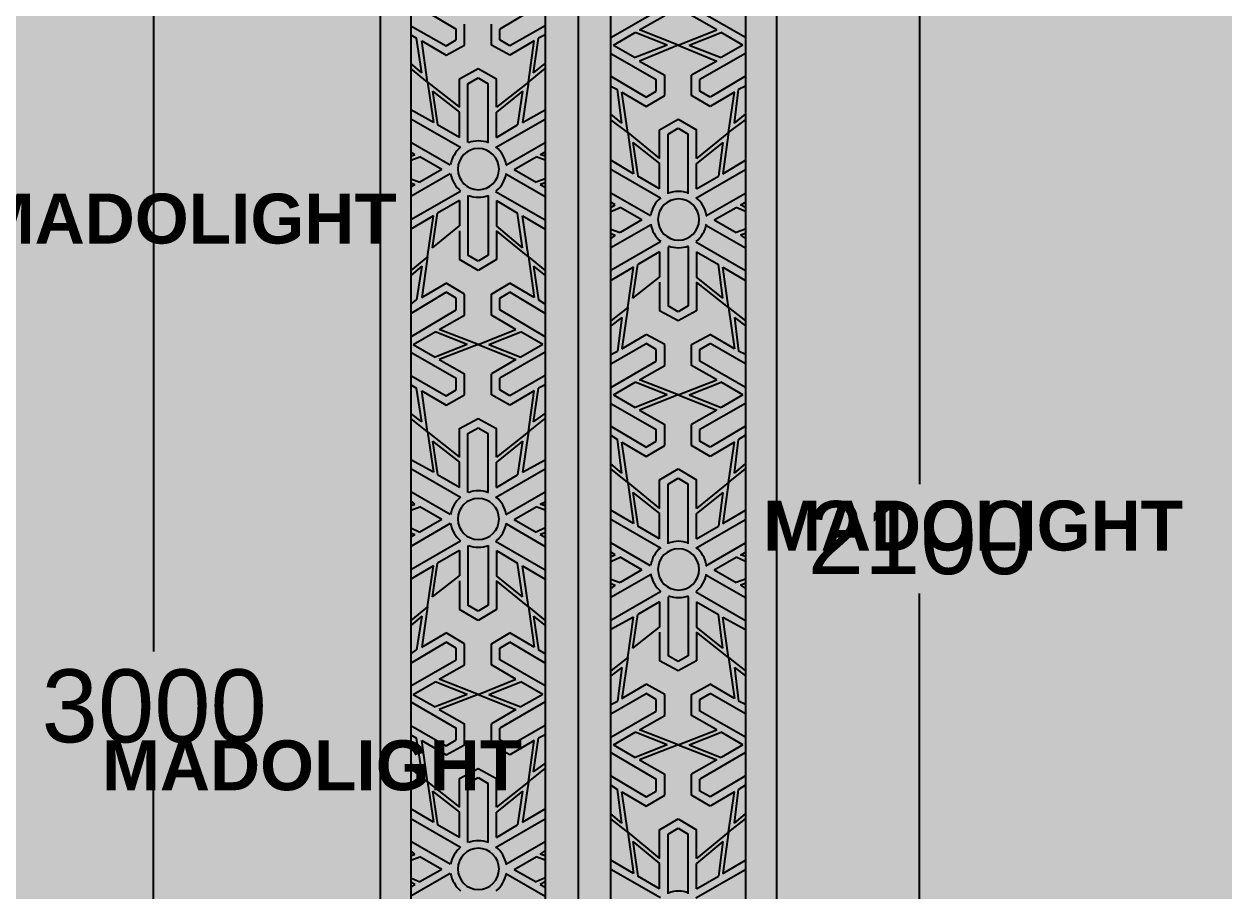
# Model space of a CAD drawing. Header units: millimetres. Extents: x 0 to 670, y 0 to 297.
# Drawn here: x 509.8 to 570.2, y 154.3 to 197.9 of the extents above; entities that cross this region are included whole.
import ezdxf
from ezdxf.enums import TextEntityAlignment as Align

# ---------------------------------------------------------------- set-up
doc = ezdxf.new("R2010")
doc.units = ezdxf.units.MM
for name, color, linetype in [('BACKGROUND', 254, 'Continuous'), ('DIM-TEXT', 5, 'Continuous'), ('LINES', 7, 'Continuous'), ('WATERMARK', 9, 'Continuous')]:
    doc.layers.add(name, color=color, linetype=linetype)
doc.styles.add('ARIAL', font='arial.ttf')
doc.styles.add('ARIAL_BOLD', font='arialbd.ttf')

msp = doc.modelspace()

# ---------------------------------------------------------------- hatches: boundary and pattern name
at = {"layer": 'BACKGROUND', "true_color": 0xfffdf0}
msp.add_hatch(color=7, dxfattribs=at).paths.add_polyline_path([(459.806, 296.968), (669.821, 296.968), (669.821, 0), (459.806, 0)])

# ---------------------------------------------------------------- linework, layer by layer
at = {"layer": 'LINES', "true_color": 0x808080}
for points in [[(516.278, 240.284), (516.278, 166.328)], [(554.844, 228.473), (554.844, 174.752)], [(554.844, 118.364), (554.844, 169.249)], [(516.278, 78.02), (516.278, 160.824)]]:
    msp.add_lwpolyline(points, dxfattribs=at)
at = {"layer": 'LINES', "true_color": 0x000000}
for points in [[(527.708, 118.703), (527.708, 233.13)], [(547.647, 233.13), (547.647, 118.703)], [(529.232, 232.241), (529.232, 118.279)], [(546.081, 232.241), (546.081, 118.237)], [(536.006, 228.346), (536.006, 114.385)], [(539.308, 114.342), (539.308, 227.838)], [(537.657, 227.457), (537.657, 113.03)]]:
    msp.add_lwpolyline(points, dxfattribs=at)
at = {"layer": 'LINES', "true_color": 0x545454}
for points in [[(529.232, 199.009), (531.518, 197.654)], [(536.006, 199.009), (533.72, 197.654)], [(539.308, 197.231), (541.594, 198.543)], [(540.747, 197.612), (542.017, 198.332)], [(544.642, 197.612), (543.372, 198.332)], [(546.081, 197.231), (543.795, 198.543)], [(529.232, 197.824), (531.01, 196.808)], [(531.518, 197.104), (531.518, 197.654)], [(531.942, 196.85), (531.942, 197.908)], [(533.296, 196.85), (533.296, 197.908)], [(533.72, 197.104), (533.72, 197.654)], [(536.006, 197.824), (534.228, 196.808)], [(542.694, 196.85), (540.747, 197.612)], [(542.694, 196.85), (544.642, 197.612)], [(529.232, 197.358), (529.529, 197.189)], [(529.783, 195.453), (529.529, 197.189)], [(529.783, 197.062), (531.01, 196.342)], [(530.079, 194.987), (529.783, 197.062)], [(531.01, 196.808), (531.518, 197.104)], [(534.228, 196.808), (533.72, 197.104)], [(535.455, 197.062), (534.228, 196.342)], [(535.159, 194.987), (535.455, 197.062)], [(535.413, 195.453), (535.667, 197.189)], [(536.006, 197.358), (535.667, 197.189)], [(539.435, 196.85), (540.535, 197.485)], [(542.144, 196.85), (540.535, 197.485)], [(543.245, 196.85), (544.853, 197.485)], [(545.954, 196.85), (544.853, 197.485)], [(531.01, 196.342), (531.942, 196.85)], [(534.228, 196.342), (533.296, 196.85)], [(539.308, 196.427), (541.594, 195.114)], [(539.435, 196.85), (540.535, 196.215)], [(542.144, 196.85), (540.535, 196.215)], [(542.694, 196.85), (540.747, 196.046)], [(542.694, 196.85), (544.642, 196.046)], [(543.245, 196.85), (544.853, 196.215)], [(546.081, 196.427), (543.795, 195.114)], [(545.954, 196.85), (544.853, 196.215)], [(529.783, 195.453), (529.232, 195.919)], [(535.413, 195.453), (536.006, 195.919)], [(540.747, 196.046), (542.017, 195.326)], [(544.642, 196.046), (543.372, 195.326)], [(530.079, 194.987), (529.232, 195.665)], [(531.688, 195.157), (532.619, 195.665)], [(531.688, 193.717), (531.688, 195.157)], [(532.111, 194.903), (532.619, 195.199)], [(532.619, 195.665), (533.55, 195.157)], [(532.619, 195.199), (533.127, 194.903)], [(533.55, 193.717), (533.55, 195.157)], [(535.159, 194.987), (536.006, 195.665)], [(539.308, 195.284), (541.086, 194.225)], [(542.017, 194.31), (542.017, 195.326)], [(543.372, 194.31), (543.372, 195.326)], [(546.081, 195.284), (544.303, 194.225)], [(530.079, 194.987), (530.375, 192.955)], [(530.079, 194.987), (531.688, 193.717)], [(532.111, 191.939), (532.111, 194.903)], [(533.127, 191.939), (533.127, 194.903)], [(535.159, 194.987), (533.55, 193.717)], [(535.159, 194.987), (534.863, 192.955)], [(539.308, 194.776), (539.646, 194.606)], [(539.858, 192.913), (539.646, 194.606)], [(541.594, 194.522), (541.594, 195.114)], [(543.795, 194.522), (543.795, 195.114)], [(545.531, 192.913), (545.742, 194.606)], [(546.081, 194.776), (545.742, 194.606)], [(530.333, 194.522), (530.587, 192.828)], [(530.333, 194.522), (531.688, 193.463)], [(534.863, 194.522), (533.55, 193.463)], [(534.863, 194.522), (534.609, 192.828)], [(539.858, 194.479), (541.086, 193.76)], [(540.154, 192.447), (539.858, 194.479)], [(541.086, 194.225), (541.594, 194.522)], [(541.086, 193.76), (542.017, 194.31)], [(544.303, 193.76), (543.372, 194.31)], [(544.303, 194.225), (543.795, 194.522)], [(545.531, 194.479), (544.303, 193.76)], [(545.234, 192.447), (545.531, 194.479)], [(530.375, 192.955), (529.232, 193.59)], [(531.688, 192.193), (531.688, 193.463)], [(533.55, 192.193), (533.55, 193.463)], [(534.863, 192.955), (536.006, 193.59)], [(539.858, 192.913), (539.308, 193.379)], [(545.531, 192.913), (546.081, 193.379)], [(531.73, 191.685), (529.232, 193.125)], [(531.688, 192.193), (530.587, 192.828)], [(533.508, 191.685), (536.006, 193.125)], [(533.55, 192.193), (534.609, 192.828)], [(540.154, 192.447), (539.308, 193.082)], [(541.763, 192.574), (542.694, 193.125)], [(542.694, 193.125), (543.626, 192.574)], [(545.234, 192.447), (546.081, 193.082)], [(540.154, 192.447), (540.451, 190.373)], [(540.154, 192.447), (541.763, 191.135)], [(541.763, 191.135), (541.763, 192.574)], [(542.186, 192.363), (542.694, 192.659)], [(542.186, 189.357), (542.186, 192.363)], [(542.694, 192.659), (543.202, 192.363)], [(543.202, 189.357), (543.202, 192.363)], [(543.626, 191.135), (543.626, 192.574)], [(545.234, 192.447), (543.626, 191.135)], [(545.234, 192.447), (544.938, 190.373)], [(531.222, 190.796), (529.232, 191.939)], [(534.016, 190.796), (536.006, 191.939)], [(540.408, 191.939), (540.662, 190.246)], [(540.408, 191.939), (541.763, 190.881)], [(544.938, 191.939), (543.626, 190.881)], [(544.938, 191.939), (544.726, 190.246)], [(529.444, 191.347), (529.232, 191.474)], [(529.232, 191.262), (529.444, 191.347)], [(529.232, 191.05), (529.698, 191.22)], [(530.799, 190.585), (529.698, 191.22)], [(534.439, 190.585), (535.54, 191.22)], [(536.006, 191.05), (535.54, 191.22)], [(535.752, 191.347), (536.006, 191.474)], [(536.006, 191.262), (535.752, 191.347)], [(540.451, 190.373), (539.308, 191.05)], [(544.938, 190.373), (546.081, 191.05)], [(531.222, 190.373), (529.232, 189.23)], [(530.799, 190.585), (529.698, 189.95)], [(534.016, 190.373), (536.006, 189.23)], [(534.439, 190.585), (535.54, 189.95)], [(541.805, 189.145), (539.308, 190.585)], [(541.763, 189.611), (541.763, 190.881)], [(543.583, 189.145), (546.081, 190.585)], [(543.626, 189.611), (543.626, 190.881)], [(529.232, 190.119), (529.698, 189.95)], [(529.232, 189.907), (529.444, 189.823)], [(529.444, 189.823), (529.232, 189.696)], [(536.006, 190.119), (535.54, 189.95)], [(536.006, 189.907), (535.752, 189.823)], [(535.752, 189.823), (536.006, 189.696)], [(541.763, 189.611), (540.662, 190.246)], [(543.626, 189.611), (544.726, 190.246)], [(531.73, 189.484), (529.232, 188.045)], [(532.111, 189.272), (532.111, 186.267)], [(533.127, 189.272), (533.127, 186.267)], [(533.508, 189.484), (536.006, 188.045)], [(541.297, 188.256), (539.308, 189.399)], [(544.091, 188.256), (546.081, 189.399)], [(531.688, 189.018), (530.587, 188.383)], [(531.688, 189.018), (531.688, 187.748)], [(533.55, 189.018), (534.609, 188.383)], [(533.55, 189.018), (533.55, 187.748)], [(539.519, 188.807), (539.308, 188.934)], [(539.308, 188.68), (539.519, 188.807)], [(539.308, 188.468), (539.773, 188.68)], [(540.874, 188.045), (539.773, 188.68)], [(544.515, 188.045), (545.615, 188.68)], [(546.081, 188.468), (545.615, 188.68)], [(545.827, 188.807), (546.081, 188.934)], [(546.081, 188.68), (545.827, 188.807)], [(530.375, 188.256), (529.232, 187.579)], [(530.079, 186.182), (530.375, 188.256)], [(530.333, 186.648), (530.587, 188.383)], [(534.863, 186.648), (534.609, 188.383)], [(534.863, 188.256), (536.006, 187.579)], [(535.159, 186.182), (534.863, 188.256)], [(540.874, 188.045), (539.773, 187.41)], [(544.515, 188.045), (545.615, 187.41)], [(530.333, 186.648), (531.688, 187.748)], [(531.688, 187.494), (531.688, 186.055)], [(534.863, 186.648), (533.55, 187.748)], [(533.55, 187.494), (533.55, 186.055)], [(535.159, 186.182), (533.55, 187.494)], [(541.297, 187.791), (539.308, 186.648)], [(539.308, 187.579), (539.773, 187.41)], [(539.308, 187.367), (539.519, 187.283)], [(544.091, 187.791), (546.081, 186.648)], [(546.081, 187.579), (545.615, 187.41)], [(546.081, 187.367), (545.827, 187.283)], [(539.519, 187.283), (539.308, 187.113)], [(541.805, 186.944), (539.308, 185.505)], [(542.186, 186.69), (542.186, 183.727)], [(543.202, 186.69), (543.202, 183.727)], [(543.583, 186.944), (546.081, 185.505)], [(545.827, 187.283), (546.081, 187.113)], [(530.079, 186.182), (529.232, 185.505)], [(530.079, 186.182), (529.783, 184.15)], [(532.619, 185.97), (532.111, 186.267)], [(533.127, 186.267), (532.619, 185.97)], [(535.159, 186.182), (535.455, 184.15)], [(535.159, 186.182), (536.006, 185.505)], [(541.763, 186.436), (540.662, 185.801)], [(541.763, 186.436), (541.763, 185.166)], [(543.626, 186.436), (544.726, 185.801)], [(543.626, 186.436), (543.626, 185.166)], [(529.783, 185.716), (529.232, 185.251)], [(529.783, 185.716), (529.529, 184.023)], [(532.619, 185.505), (531.688, 186.055)], [(533.55, 186.055), (532.619, 185.505)], [(535.413, 185.716), (535.667, 184.023)], [(535.413, 185.716), (536.006, 185.251)], [(540.451, 185.674), (539.308, 184.997)], [(540.154, 183.642), (540.451, 185.674)], [(540.408, 184.108), (540.662, 185.801)], [(544.938, 184.108), (544.726, 185.801)], [(544.938, 185.674), (546.081, 184.997)], [(545.234, 183.642), (544.938, 185.674)], [(540.408, 184.108), (541.763, 185.166)], [(541.763, 184.912), (541.763, 183.473)], [(544.938, 184.108), (543.626, 185.166)], [(543.626, 184.912), (543.626, 183.473)], [(545.234, 183.642), (543.626, 184.912)], [(529.232, 183.346), (531.01, 184.404)], [(529.783, 184.15), (531.01, 184.87)], [(531.942, 184.319), (531.01, 184.87)], [(531.518, 184.108), (531.01, 184.404)], [(531.942, 183.261), (531.942, 184.319)], [(533.296, 184.319), (534.228, 184.87)], [(533.296, 183.261), (533.296, 184.319)], [(533.72, 184.108), (534.228, 184.404)], [(535.455, 184.15), (534.228, 184.87)], [(536.006, 183.346), (534.228, 184.404)], [(529.232, 183.811), (529.529, 184.023)], [(531.518, 183.515), (531.518, 184.108)], [(533.72, 183.515), (533.72, 184.108)], [(536.006, 183.811), (535.667, 184.023)], [(542.694, 183.43), (542.186, 183.727)], [(543.202, 183.727), (542.694, 183.43)], [(529.232, 182.16), (531.518, 183.515)], [(530.672, 182.541), (531.942, 183.261)], [(534.524, 182.541), (533.296, 183.261)], [(536.006, 182.16), (533.72, 183.515)], [(540.154, 183.642), (539.308, 182.965)], [(539.858, 183.134), (539.308, 182.711)], [(539.858, 183.134), (539.646, 181.441)], [(540.154, 183.642), (539.858, 181.568)], [(542.694, 182.965), (541.763, 183.473)], [(543.626, 183.473), (542.694, 182.965)], [(545.234, 183.642), (545.531, 181.568)], [(545.234, 183.642), (546.081, 182.965)], [(545.531, 183.134), (545.742, 181.441)], [(545.531, 183.134), (546.081, 182.711)], [(532.619, 181.779), (530.672, 182.541)], [(532.619, 181.779), (534.524, 182.541)], [(529.359, 181.779), (530.46, 182.414)], [(532.069, 181.779), (530.46, 182.414)], [(533.169, 181.779), (534.778, 182.414)], [(535.879, 181.779), (534.778, 182.414)], [(539.858, 181.568), (541.086, 182.287)], [(542.017, 181.779), (541.086, 182.287)], [(543.372, 181.779), (544.303, 182.287)], [(545.531, 181.568), (544.303, 182.287)], [(529.232, 181.398), (531.518, 180.086)], [(529.359, 181.779), (530.46, 181.144)], [(532.069, 181.779), (530.46, 181.144)], [(532.619, 181.779), (530.672, 181.017)], [(532.619, 181.779), (534.524, 181.017)], [(533.169, 181.779), (534.778, 181.144)], [(536.006, 181.398), (533.72, 180.086)], [(535.879, 181.779), (534.778, 181.144)], [(539.308, 180.806), (541.086, 181.822)], [(539.308, 181.271), (539.646, 181.441)], [(541.594, 181.525), (541.086, 181.822)], [(541.594, 180.933), (541.594, 181.525)], [(542.017, 180.721), (542.017, 181.779)], [(543.372, 180.721), (543.372, 181.779)], [(543.795, 181.525), (544.303, 181.822)], [(543.795, 180.933), (543.795, 181.525)], [(546.081, 180.806), (544.303, 181.822)], [(546.081, 181.271), (545.742, 181.441)], [(530.672, 181.017), (531.942, 180.298)], [(534.524, 181.017), (533.296, 180.298)], [(539.308, 179.62), (541.594, 180.933)], [(540.747, 180.001), (542.017, 180.721)], [(544.642, 180.001), (543.372, 180.721)], [(546.081, 179.62), (543.795, 180.933)], [(529.232, 180.213), (531.01, 179.197)], [(531.518, 179.493), (531.518, 180.086)], [(531.942, 179.239), (531.942, 180.298)], [(533.296, 179.239), (533.296, 180.298)], [(533.72, 179.493), (533.72, 180.086)], [(536.006, 180.213), (534.228, 179.197)], [(529.232, 179.747), (529.529, 179.578)], [(529.783, 177.885), (529.529, 179.578)], [(529.783, 179.451), (531.01, 178.731)], [(530.079, 177.377), (529.783, 179.451)], [(531.01, 179.197), (531.518, 179.493)], [(534.228, 179.197), (533.72, 179.493)], [(535.455, 179.451), (534.228, 178.731)], [(535.159, 177.377), (535.455, 179.451)], [(535.413, 177.885), (535.667, 179.578)], [(536.006, 179.747), (535.667, 179.578)], [(539.435, 179.239), (540.535, 179.874)], [(542.144, 179.239), (540.535, 179.874)], [(542.694, 179.239), (540.747, 180.001)], [(542.694, 179.239), (544.642, 180.001)], [(543.245, 179.239), (544.853, 179.874)], [(545.954, 179.239), (544.853, 179.874)], [(531.01, 178.731), (531.942, 179.239)], [(534.228, 178.731), (533.296, 179.239)], [(539.435, 179.239), (540.535, 178.604)], [(542.144, 179.239), (540.535, 178.604)], [(542.694, 179.239), (540.747, 178.477)], [(542.694, 179.239), (544.642, 178.477)], [(543.245, 179.239), (544.853, 178.604)], [(545.954, 179.239), (544.853, 178.604)], [(529.783, 177.885), (529.232, 178.308)], [(535.413, 177.885), (536.006, 178.308)], [(539.308, 178.816), (541.594, 177.504)], [(540.747, 178.477), (542.017, 177.758)], [(544.642, 178.477), (543.372, 177.758)], [(546.081, 178.816), (543.795, 177.504)], [(530.079, 177.377), (529.232, 178.054)], [(531.688, 177.546), (532.619, 178.054)], [(532.619, 178.054), (533.55, 177.546)], [(535.159, 177.377), (536.006, 178.054)], [(539.308, 177.673), (541.086, 176.615)], [(542.017, 176.699), (542.017, 177.758)], [(543.372, 176.699), (543.372, 177.758)], [(546.081, 177.673), (544.303, 176.615)], [(530.079, 177.377), (530.375, 175.345)], [(530.079, 177.377), (531.688, 176.107)], [(531.688, 176.107), (531.688, 177.546)], [(532.111, 177.292), (532.619, 177.588)], [(532.111, 174.329), (532.111, 177.292)], [(532.619, 177.588), (533.127, 177.292)], [(533.127, 174.329), (533.127, 177.292)], [(533.55, 176.107), (533.55, 177.546)], [(535.159, 177.377), (533.55, 176.107)], [(535.159, 177.377), (534.863, 175.345)], [(539.308, 177.207), (539.646, 176.996)], [(541.594, 176.911), (541.594, 177.504)], [(543.795, 176.911), (543.795, 177.504)], [(546.081, 177.207), (545.742, 176.996)], [(530.333, 176.911), (530.587, 175.218)], [(530.333, 176.911), (531.688, 175.853)], [(534.863, 176.911), (533.55, 175.853)], [(534.863, 176.911), (534.609, 175.218)], [(539.858, 175.302), (539.646, 176.996)], [(539.858, 176.869), (541.086, 176.149)], [(540.154, 174.837), (539.858, 176.869)], [(541.086, 176.615), (541.594, 176.911)], [(541.086, 176.149), (542.017, 176.699)], [(544.303, 176.149), (543.372, 176.699)], [(544.303, 176.615), (543.795, 176.911)], [(545.531, 176.869), (544.303, 176.149)], [(545.234, 174.837), (545.531, 176.869)], [(545.531, 175.302), (545.742, 176.996)], [(530.375, 175.345), (529.232, 175.98)], [(531.688, 174.583), (531.688, 175.853)], [(533.55, 174.583), (533.55, 175.853)], [(534.863, 175.345), (536.006, 175.98)], [(531.73, 174.075), (529.232, 175.514)], [(531.688, 174.583), (530.587, 175.218)], [(533.508, 174.075), (536.006, 175.514)], [(533.55, 174.583), (534.609, 175.218)], [(539.858, 175.302), (539.308, 175.768)], [(540.154, 174.837), (539.308, 175.514)], [(541.763, 174.964), (542.694, 175.514)], [(542.694, 175.514), (543.626, 174.964)], [(545.234, 174.837), (546.081, 175.514)], [(545.531, 175.302), (546.081, 175.768)], [(540.154, 174.837), (540.451, 172.762)], [(540.154, 174.837), (541.763, 173.524)], [(541.763, 173.524), (541.763, 174.964)], [(542.186, 174.752), (542.694, 175.048)], [(542.186, 171.746), (542.186, 174.752)], [(542.694, 175.048), (543.202, 174.752)], [(543.202, 171.746), (543.202, 174.752)], [(543.626, 173.524), (543.626, 174.964)], [(545.234, 174.837), (543.626, 173.524)], [(545.234, 174.837), (544.938, 172.762)], [(531.222, 173.228), (529.232, 174.371)], [(534.016, 173.228), (536.006, 174.371)], [(540.408, 174.329), (540.662, 172.635)], [(540.408, 174.329), (541.763, 173.27)], [(544.938, 174.329), (543.626, 173.27)], [(544.938, 174.329), (544.726, 172.635)], [(529.444, 173.736), (529.232, 173.905)], [(529.232, 173.651), (529.444, 173.736)], [(529.232, 173.44), (529.698, 173.609)], [(530.799, 172.974), (529.698, 173.609)], [(534.439, 172.974), (535.54, 173.609)], [(536.006, 173.44), (535.54, 173.609)], [(535.752, 173.736), (536.006, 173.863)], [(536.006, 173.651), (535.752, 173.736)], [(540.451, 172.762), (539.308, 173.44)], [(544.938, 172.762), (546.081, 173.44)], [(530.799, 172.974), (529.698, 172.339)], [(534.439, 172.974), (535.54, 172.339)], [(541.805, 171.535), (539.308, 172.974)], [(541.763, 172), (541.763, 173.27)], [(543.583, 171.535), (546.081, 172.974)], [(543.626, 172), (543.626, 173.27)], [(531.222, 172.762), (529.232, 171.619)], [(529.232, 172.551), (529.698, 172.339)], [(529.232, 172.297), (529.444, 172.212)], [(529.444, 172.212), (529.232, 172.085)], [(534.016, 172.762), (536.006, 171.619)], [(536.006, 172.551), (535.54, 172.339)], [(536.006, 172.297), (535.752, 172.212)], [(535.752, 172.212), (536.006, 172.085)], [(541.763, 172), (540.662, 172.635)], [(543.626, 172), (544.726, 172.635)], [(531.73, 171.873), (529.232, 170.434)], [(532.111, 171.662), (532.111, 168.656)], [(533.127, 171.662), (533.127, 168.656)], [(533.508, 171.873), (536.006, 170.434)], [(541.297, 170.646), (539.308, 171.789)], [(544.091, 170.646), (546.081, 171.789)], [(531.688, 171.408), (530.587, 170.773)], [(531.688, 171.408), (531.688, 170.138)], [(533.55, 171.408), (534.609, 170.773)], [(533.55, 171.408), (533.55, 170.138)], [(539.519, 171.196), (539.308, 171.323)], [(539.308, 171.111), (539.519, 171.196)], [(539.308, 170.857), (539.773, 171.069)], [(540.874, 170.434), (539.773, 171.069)], [(544.515, 170.434), (545.615, 171.069)], [(546.081, 170.857), (545.615, 171.069)], [(545.827, 171.196), (546.081, 171.323)], [(546.081, 171.111), (545.827, 171.196)], [(530.375, 170.646), (529.232, 169.968)], [(530.079, 168.571), (530.375, 170.646)], [(530.333, 169.079), (530.587, 170.773)], [(534.863, 169.079), (534.609, 170.773)], [(534.863, 170.646), (536.006, 169.968)], [(535.159, 168.571), (534.863, 170.646)], [(540.874, 170.434), (539.773, 169.799)], [(544.515, 170.434), (545.615, 169.799)], [(530.333, 169.079), (531.688, 170.138)], [(531.688, 169.884), (531.688, 168.444)], [(534.863, 169.079), (533.55, 170.138)], [(533.55, 169.884), (533.55, 168.444)], [(535.159, 168.571), (533.55, 169.884)], [(541.297, 170.18), (539.308, 169.037)], [(539.308, 169.968), (539.773, 169.799)], [(544.091, 170.18), (546.081, 169.037)], [(546.081, 169.968), (545.615, 169.799)], [(539.308, 169.757), (539.519, 169.672)], [(539.519, 169.672), (539.308, 169.503)], [(541.805, 169.333), (539.308, 167.894)], [(543.583, 169.333), (546.081, 167.894)], [(546.081, 169.757), (545.827, 169.672)], [(545.827, 169.672), (546.081, 169.503)], [(530.079, 168.571), (529.232, 167.894)], [(530.079, 168.571), (529.783, 166.539)], [(532.619, 168.36), (532.111, 168.656)], [(533.127, 168.656), (532.619, 168.36)], [(535.159, 168.571), (535.455, 166.539)], [(535.159, 168.571), (536.006, 167.894)], [(541.763, 168.825), (540.662, 168.19)], [(541.763, 168.825), (541.763, 167.555)], [(542.186, 169.079), (542.186, 166.116)], [(543.202, 169.079), (543.202, 166.116)], [(543.626, 168.825), (544.726, 168.19)], [(543.626, 168.825), (543.626, 167.555)], [(529.783, 168.106), (529.232, 167.64)], [(529.783, 168.106), (529.529, 166.412)], [(532.619, 167.894), (531.688, 168.444)], [(533.55, 168.444), (532.619, 167.894)], [(535.413, 168.106), (535.667, 166.412)], [(535.413, 168.106), (536.006, 167.64)], [(540.451, 168.063), (539.308, 167.428)], [(540.154, 166.031), (540.451, 168.063)], [(540.408, 166.497), (540.662, 168.19)], [(544.938, 166.497), (544.726, 168.19)], [(544.938, 168.063), (546.081, 167.428)], [(545.234, 166.031), (544.938, 168.063)], [(540.408, 166.497), (541.763, 167.555)], [(544.938, 166.497), (543.626, 167.555)], [(529.232, 165.735), (531.01, 166.793)], [(529.783, 166.539), (531.01, 167.259)], [(531.942, 166.709), (531.01, 167.259)], [(531.518, 166.497), (531.01, 166.793)], [(533.296, 166.709), (534.228, 167.259)], [(533.72, 166.497), (534.228, 166.793)], [(535.455, 166.539), (534.228, 167.259)], [(536.006, 165.735), (534.228, 166.793)], [(541.763, 167.301), (541.763, 165.862)], [(543.626, 167.301), (543.626, 165.862)], [(545.234, 166.031), (543.626, 167.301)], [(529.232, 166.201), (529.529, 166.412)], [(531.518, 165.904), (531.518, 166.497)], [(531.942, 165.65), (531.942, 166.709)], [(533.296, 165.65), (533.296, 166.709)], [(533.72, 165.904), (533.72, 166.497)], [(536.006, 166.201), (535.667, 166.412)], [(529.232, 164.592), (531.518, 165.904)], [(530.672, 164.931), (531.942, 165.65)], [(534.524, 164.931), (533.296, 165.65)], [(536.006, 164.592), (533.72, 165.904)], [(540.154, 166.031), (539.308, 165.354)], [(540.154, 166.031), (539.858, 163.957)], [(542.694, 165.354), (541.763, 165.862)], [(542.694, 165.82), (542.186, 166.116)], [(543.202, 166.116), (542.694, 165.82)], [(543.626, 165.862), (542.694, 165.354)], [(545.234, 166.031), (545.531, 163.957)], [(545.234, 166.031), (546.081, 165.354)], [(539.858, 165.523), (539.308, 165.1)], [(539.858, 165.523), (539.646, 163.83)], [(545.531, 165.523), (545.742, 163.83)], [(545.531, 165.523), (546.081, 165.1)], [(529.359, 164.169), (530.46, 164.804)], [(532.069, 164.169), (530.46, 164.804)], [(532.619, 164.169), (530.672, 164.931)], [(532.619, 164.169), (534.524, 164.931)], [(533.169, 164.169), (534.778, 164.804)], [(535.879, 164.169), (534.778, 164.804)], [(539.858, 163.957), (541.086, 164.677)], [(542.017, 164.169), (541.086, 164.677)], [(543.372, 164.169), (544.303, 164.677)], [(545.531, 163.957), (544.303, 164.677)], [(529.232, 163.788), (531.518, 162.475)], [(529.359, 164.169), (530.46, 163.534)], [(532.069, 164.169), (530.46, 163.534)], [(532.619, 164.169), (530.672, 163.407)], [(532.619, 164.169), (534.524, 163.407)], [(533.169, 164.169), (534.778, 163.534)], [(536.006, 163.788), (533.72, 162.475)], [(535.879, 164.169), (534.778, 163.534)], [(539.308, 163.195), (541.086, 164.211)], [(539.308, 163.661), (539.646, 163.83)], [(541.594, 163.915), (541.086, 164.211)], [(541.594, 163.322), (541.594, 163.915)], [(542.017, 163.11), (542.017, 164.169)], [(543.372, 163.11), (543.372, 164.169)], [(543.795, 163.915), (544.303, 164.211)], [(543.795, 163.322), (543.795, 163.915)], [(546.081, 163.195), (544.303, 164.211)], [(546.081, 163.661), (545.742, 163.83)], [(530.672, 163.407), (531.942, 162.687)], [(534.524, 163.407), (533.296, 162.687)], [(539.308, 162.01), (541.594, 163.322)], [(546.081, 162.01), (543.795, 163.322)], [(529.232, 162.602), (531.01, 161.586)], [(531.942, 161.629), (531.942, 162.687)], [(533.296, 161.629), (533.296, 162.687)], [(536.006, 162.602), (534.228, 161.586)], [(540.747, 162.391), (542.017, 163.11)], [(544.642, 162.391), (543.372, 163.11)], [(529.232, 162.137), (529.529, 161.967)], [(529.783, 160.274), (529.529, 161.967)], [(531.518, 161.883), (531.518, 162.475)], [(533.72, 161.883), (533.72, 162.475)], [(535.413, 160.274), (535.667, 161.967)], [(536.006, 162.137), (535.667, 161.967)], [(539.435, 161.629), (540.535, 162.264)], [(542.144, 161.629), (540.535, 162.264)], [(542.694, 161.629), (540.747, 162.391)], [(542.694, 161.629), (544.642, 162.391)], [(543.245, 161.629), (544.853, 162.264)], [(545.954, 161.629), (544.853, 162.264)], [(529.783, 161.84), (531.01, 161.121)], [(530.079, 159.766), (529.783, 161.84)], [(531.01, 161.586), (531.518, 161.883)], [(531.01, 161.121), (531.942, 161.629)], [(534.228, 161.121), (533.296, 161.629)], [(534.228, 161.586), (533.72, 161.883)], [(535.455, 161.84), (534.228, 161.121)], [(535.159, 159.766), (535.455, 161.84)], [(539.435, 161.629), (540.535, 160.994)], [(542.144, 161.629), (540.535, 160.994)], [(542.694, 161.629), (540.747, 160.867)], [(542.694, 161.629), (544.642, 160.867)], [(543.245, 161.629), (544.853, 160.994)], [(545.954, 161.629), (544.853, 160.994)], [(539.308, 161.248), (541.594, 159.893)], [(540.747, 160.867), (542.017, 160.147)], [(544.642, 160.867), (543.372, 160.147)], [(546.081, 161.248), (543.795, 159.893)], [(529.783, 160.274), (529.232, 160.697)], [(530.079, 159.766), (529.232, 160.443)], [(531.688, 159.935), (532.619, 160.443)], [(532.619, 160.443), (533.55, 159.935)], [(535.159, 159.766), (536.006, 160.443)], [(535.413, 160.274), (536.006, 160.697)], [(542.017, 159.089), (542.017, 160.147)], [(543.372, 159.089), (543.372, 160.147)], [(530.079, 159.766), (530.375, 157.734)], [(530.079, 159.766), (531.688, 158.496)], [(531.688, 158.496), (531.688, 159.935)], [(532.111, 159.681), (532.619, 159.978)], [(532.111, 156.718), (532.111, 159.681)], [(532.619, 159.978), (533.127, 159.681)], [(533.127, 156.718), (533.127, 159.681)], [(533.55, 158.496), (533.55, 159.935)], [(535.159, 159.766), (533.55, 158.496)], [(535.159, 159.766), (534.863, 157.734)], [(539.308, 160.062), (541.086, 159.004)], [(539.308, 159.597), (539.646, 159.385)], [(541.594, 159.3), (541.594, 159.893)], [(543.795, 159.3), (543.795, 159.893)], [(546.081, 160.062), (544.303, 159.004)], [(546.081, 159.597), (545.742, 159.385)], [(530.333, 159.3), (530.587, 157.607)], [(530.333, 159.3), (531.688, 158.242)], [(534.863, 159.3), (533.55, 158.242)], [(534.863, 159.3), (534.609, 157.607)], [(539.858, 157.692), (539.646, 159.385)], [(539.858, 159.258), (541.086, 158.538)], [(540.154, 157.226), (539.858, 159.258)], [(541.086, 159.004), (541.594, 159.3)], [(541.086, 158.538), (542.017, 159.089)], [(544.303, 158.538), (543.372, 159.089)], [(544.303, 159.004), (543.795, 159.3)], [(545.531, 159.258), (544.303, 158.538)], [(545.234, 157.226), (545.531, 159.258)], [(545.531, 157.692), (545.742, 159.385)], [(530.375, 157.734), (529.232, 158.411)], [(534.863, 157.734), (536.006, 158.411)], [(531.73, 156.464), (529.232, 157.903)], [(531.688, 156.972), (531.688, 158.242)], [(533.508, 156.464), (536.006, 157.903)], [(533.55, 156.972), (533.55, 158.242)], [(539.858, 157.692), (539.308, 158.157)], [(540.154, 157.226), (539.308, 157.903)], [(541.763, 157.353), (542.694, 157.903)], [(542.694, 157.903), (543.626, 157.353)], [(545.234, 157.226), (546.081, 157.903)], [(545.531, 157.692), (546.081, 158.157)], [(531.688, 156.972), (530.587, 157.607)], [(533.55, 156.972), (534.609, 157.607)], [(540.154, 157.226), (540.451, 155.152)], [(540.154, 157.226), (541.763, 155.914)], [(541.763, 155.914), (541.763, 157.353)], [(542.186, 157.141), (542.694, 157.438)], [(542.186, 154.136), (542.186, 157.141)], [(542.694, 157.438), (543.202, 157.141)], [(543.202, 154.136), (543.202, 157.141)], [(543.626, 155.914), (543.626, 157.353)], [(545.234, 157.226), (543.626, 155.914)], [(545.234, 157.226), (544.938, 155.152)], [(531.222, 155.617), (529.232, 156.76)], [(534.016, 155.617), (536.006, 156.76)], [(540.408, 156.76), (540.662, 155.025)], [(540.408, 156.76), (541.763, 155.66)], [(544.938, 156.76), (543.626, 155.66)], [(544.938, 156.76), (544.726, 155.025)], [(529.444, 156.125), (529.232, 156.295)], [(529.232, 156.041), (529.444, 156.125)], [(529.232, 155.829), (529.698, 155.998)], [(530.799, 155.363), (529.698, 155.998)], [(534.439, 155.363), (535.54, 155.998)], [(536.006, 155.829), (535.54, 155.998)], [(535.752, 156.125), (536.006, 156.295)], [(536.006, 156.041), (535.752, 156.125)], [(530.799, 155.363), (529.698, 154.728)], [(534.439, 155.363), (535.54, 154.728)], [(540.451, 155.152), (539.308, 155.829)], [(541.805, 153.924), (539.308, 155.363)], [(541.763, 154.39), (541.763, 155.66)], [(543.583, 153.924), (546.081, 155.363)], [(543.626, 154.39), (543.626, 155.66)], [(544.938, 155.152), (546.081, 155.829)], [(531.222, 155.152), (529.232, 154.009)], [(529.232, 154.94), (529.698, 154.728)], [(529.232, 154.728), (529.444, 154.601)], [(534.016, 155.152), (536.006, 154.009)], [(536.006, 154.94), (535.54, 154.728)], [(536.006, 154.728), (535.752, 154.601)], [(541.763, 154.39), (540.662, 155.025)], [(543.626, 154.39), (544.726, 155.025)], [(529.444, 154.601), (529.232, 154.474)], [(535.752, 154.601), (536.006, 154.474)]]:
    msp.add_lwpolyline(points, dxfattribs=at)
for points in [[(531.746, 191.707), (531.475, 191.487), (531.295, 191.174), (531.24, 190.829)], [(532.64, 191.643), (532.067, 191.643), (531.603, 191.179), (531.603, 190.606)], [(533.147, 191.93), (532.82, 192.055), (532.46, 192.055), (532.134, 191.93)], [(533.677, 190.606), (533.677, 191.179), (533.213, 191.643), (532.64, 191.643)], [(534.04, 190.83), (533.985, 191.174), (533.805, 191.487), (533.534, 191.707)], [(531.24, 190.382), (531.295, 190.037), (531.475, 189.725), (531.746, 189.505)], [(531.603, 190.606), (531.603, 190.033), (532.067, 189.569), (532.64, 189.569)], [(532.64, 189.569), (533.213, 189.569), (533.677, 190.033), (533.677, 190.606)], [(533.534, 189.505), (533.805, 189.725), (533.985, 190.037), (534.04, 190.382)], [(532.134, 189.281), (532.46, 189.156), (532.82, 189.156), (533.147, 189.281)], [(541.822, 189.167), (541.55, 188.947), (541.37, 188.634), (541.315, 188.289)], [(542.715, 189.103), (542.143, 189.103), (541.678, 188.639), (541.678, 188.066)], [(543.222, 189.39), (542.896, 189.515), (542.535, 189.515), (542.209, 189.39)], [(543.753, 188.066), (543.753, 188.639), (543.288, 189.103), (542.715, 189.103)], [(544.116, 188.289), (544.061, 188.634), (543.88, 188.947), (543.609, 189.167)], [(541.678, 188.066), (541.678, 187.493), (542.143, 187.029), (542.715, 187.029)], [(542.715, 187.029), (543.288, 187.029), (543.753, 187.493), (543.753, 188.066)], [(541.315, 187.842), (541.37, 187.497), (541.55, 187.185), (541.821, 186.965)], [(543.609, 186.965), (543.88, 187.185), (544.061, 187.497), (544.116, 187.842)], [(542.209, 186.741), (542.535, 186.616), (542.896, 186.616), (543.222, 186.741)], [(531.746, 174.096), (531.475, 173.876), (531.295, 173.564), (531.24, 173.219)], [(532.64, 174.032), (532.067, 174.032), (531.603, 173.568), (531.603, 172.995)], [(533.147, 174.32), (532.82, 174.444), (532.46, 174.444), (532.134, 174.32)], [(533.677, 172.995), (533.677, 173.568), (533.213, 174.032), (532.64, 174.032)], [(534.04, 173.219), (533.985, 173.564), (533.805, 173.876), (533.534, 174.096)], [(531.603, 172.995), (531.603, 172.422), (532.067, 171.958), (532.64, 171.958)], [(532.64, 171.958), (533.213, 171.958), (533.677, 172.422), (533.677, 172.995)], [(531.24, 172.771), (531.295, 172.427), (531.475, 172.114), (531.746, 171.894)], [(533.534, 171.894), (533.805, 172.114), (533.985, 172.427), (534.04, 172.771)], [(532.134, 171.67), (532.46, 171.546), (532.82, 171.546), (533.147, 171.67)], [(543.222, 171.78), (542.896, 171.904), (542.535, 171.904), (542.209, 171.78)], [(541.822, 171.556), (541.55, 171.336), (541.37, 171.024), (541.315, 170.679)], [(542.715, 171.492), (542.143, 171.492), (541.678, 171.028), (541.678, 170.455)], [(543.753, 170.455), (543.753, 171.028), (543.288, 171.492), (542.715, 171.492)], [(544.116, 170.679), (544.061, 171.024), (543.88, 171.336), (543.609, 171.556)], [(541.678, 170.455), (541.678, 169.882), (542.143, 169.418), (542.715, 169.418)], [(542.715, 169.418), (543.288, 169.418), (543.753, 169.882), (543.753, 170.455)], [(541.315, 170.231), (541.37, 169.887), (541.55, 169.574), (541.821, 169.354)], [(543.609, 169.354), (543.88, 169.574), (544.061, 169.887), (544.116, 170.231)], [(542.209, 169.131), (542.535, 169.006), (542.896, 169.006), (543.222, 169.131)], [(531.746, 156.485), (531.475, 156.265), (531.295, 155.953), (531.24, 155.608)], [(533.147, 156.709), (532.82, 156.834), (532.46, 156.834), (532.134, 156.709)], [(534.04, 155.608), (533.985, 155.953), (533.805, 156.265), (533.534, 156.485)], [(532.64, 156.422), (532.067, 156.422), (531.603, 155.957), (531.603, 155.384)], [(533.677, 155.384), (533.677, 155.957), (533.213, 156.422), (532.64, 156.422)], [(531.603, 155.384), (531.603, 154.812), (532.067, 154.347), (532.64, 154.347)], [(532.64, 154.347), (533.213, 154.347), (533.677, 154.812), (533.677, 155.384)], [(531.24, 155.161), (531.295, 154.816), (531.475, 154.504), (531.746, 154.284)], [(533.534, 154.284), (533.805, 154.504), (533.985, 154.816), (534.04, 155.161)], [(543.222, 154.169), (542.896, 154.294), (542.535, 154.294), (542.209, 154.169)]]:
    msp.add_open_spline(points, degree=3, dxfattribs=at)

# ---------------------------------------------------------------- texts
at = {"layer": 'DIM-TEXT', "true_color": 0x0000ff, "style": 'ARIAL'}
for s, p, p2 in [('2100', (549.214, 170.222), (560.553, 170.222)), ('3000', (510.648, 161.756), (521.987, 161.756))]:
    msp.add_text(s, height=3.6708, dxfattribs=at).set_placement(p, p2, align=Align.FIT)
at = {"layer": 'WATERMARK', "true_color": 0xf5f5f5, "style": 'ARIAL_BOLD'}
for p, p2 in [((507.388, 186.859), (528.533, 186.859)), ((546.97, 171.408), (568.114, 171.408)), ((513.696, 159.343), (534.84, 159.343))]:
    msp.add_text('MADOLIGHT', height=2.5144, dxfattribs=at).set_placement(p, p2, align=Align.FIT)

doc.saveas('drawing.dxf')
